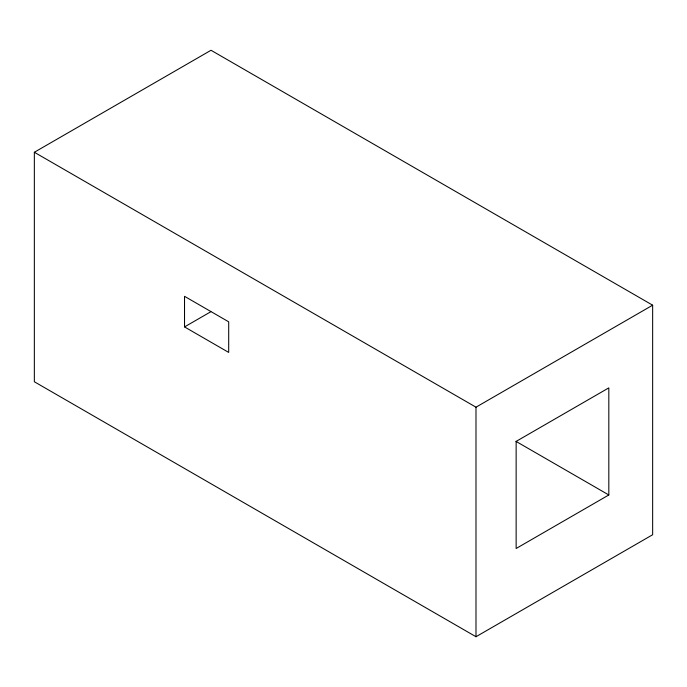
<?xml version="1.0" encoding="UTF-8"?>
<svg xmlns="http://www.w3.org/2000/svg" width="687" height="687" viewBox="0 0 687 687"><rect width="100%" height="100%" fill="white"/><g stroke="black" fill="none" stroke-linecap="round" stroke-linejoin="round"><path stroke-width="1.03" d="M184.528 326.909L184.528 296.32L228.702 321.825L228.694 352.422L184.528 326.909L210.832 311.726M608.819 494.966L608.819 387.872L516.143 441.397L516.143 548.492L608.819 494.966L515.903 441.32M34.35 152.265L211.012 50.271L652.65 305.191L652.65 534.735L475.988 636.729L34.35 381.757L34.35 152.265L475.988 407.185L652.65 305.191M475.988 407.185L475.988 636.729"/></g></svg>
